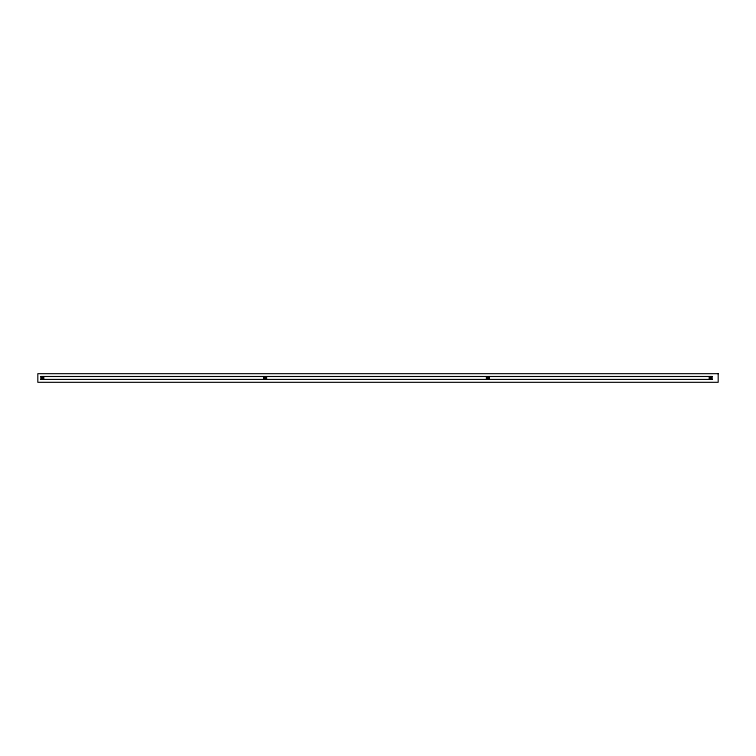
<?xml version="1.0" encoding="UTF-8"?>
<svg xmlns="http://www.w3.org/2000/svg" width="756" height="756" viewBox="0 0 756 756"><rect width="100%" height="100%" fill="white"/><g stroke="black" fill="none" stroke-linecap="round" stroke-linejoin="round"><path stroke-width="1.13" d="M40.833 379.427L712.152 379.427L712.152 376.488L40.833 376.488L40.833 379.427L42.138 378.123L43.772 379.427L43.772 376.488L42.468 378.123M265.261 378.123L263.636 379.427L263.636 376.488L264.94 377.802L266.566 376.488L266.566 379.427L265.261 377.802M488.055 378.123L486.429 379.427L486.429 376.488L488.055 377.802L489.359 376.488L489.359 379.427L488.055 377.802M712.152 379.427L710.527 378.123L709.222 379.427L709.222 376.488L710.527 377.802L712.152 376.488M40.833 376.488L42.468 377.802M488.896 376.951L488.896 378.964M264.09 376.951L264.09 378.964M718.2 373.672L37.8 373.672L37.8 382.328L718.2 382.328L718.2 373.672"/></g></svg>
